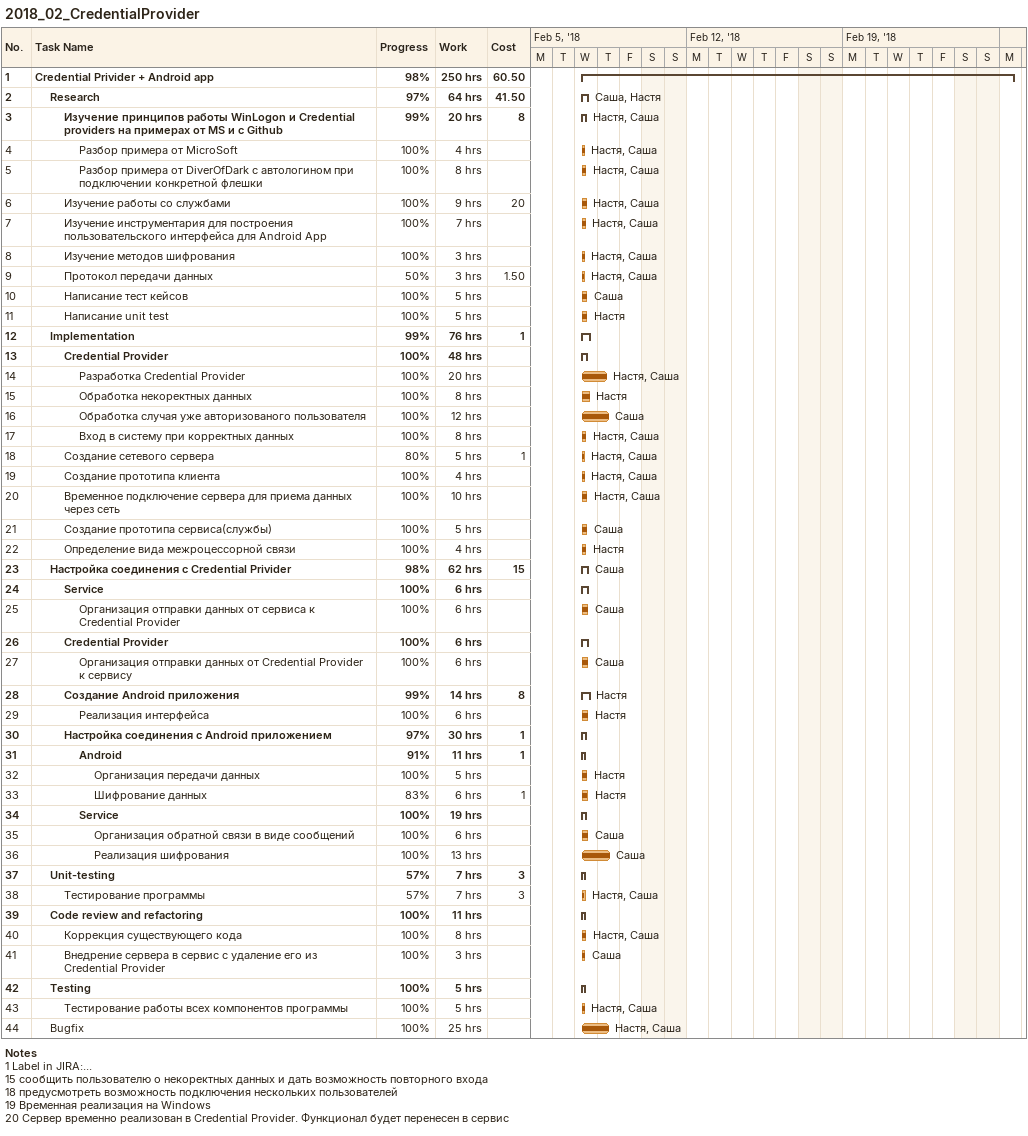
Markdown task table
2018_02_CredentialProvider

| ID | Level | Task | Start | Finish | Resources | % complete | Work (h) | Cost |
|---|---|---|---|---|---|---|---|---|
| 1 | 1 | **Credential Privider + Android app** | 2018-02-07 | 2018-02-26 |  | 98 | 250 | 60.50 |
| 2 | 2 | **Research** | 2018-02-07 | 2018-02-07 | Саша, Настя | 97 | 64 | 41.50 |
| 3 | 3 | **Изучение принципов работы WinLogon и Credential providers на примерах от MS и с Github** | 2018-02-07 | 2018-02-07 | Настя, Саша | 99 | 20 | 8 |
| 4 | 4 | Разбор примера от MicroSoft | 2018-02-07 | 2018-02-07 | Настя, Саша | 100 | 4 |  |
| 5 | 4 | Разбор примера от DiverOfDark с автологином при подключении конкретной флешки | 2018-02-07 | 2018-02-07 | Настя, Саша | 100 | 8 |  |
| 6 | 3 | Изучение работы со службами | 2018-02-07 | 2018-02-07 | Настя, Саша | 100 | 9 | 20 |
| 7 | 3 | Изучение инструментария для построения пользовательского интерфейса для Android App | 2018-02-07 | 2018-02-07 | Настя, Саша | 100 | 7 |  |
| 8 | 3 | Изучение методов шифрования | 2018-02-07 | 2018-02-07 | Настя, Саша | 100 | 3 |  |
| 9 | 3 | Протокол передачи данных | 2018-02-07 | 2018-02-07 | Настя, Саша | 50 | 3 | 1.50 |
| 10 | 3 | Написание тест кейсов | 2018-02-07 | 2018-02-07 | Саша | 100 | 5 |  |
| 11 | 3 | Написание unit test | 2018-02-07 | 2018-02-07 | Настя | 100 | 5 |  |
| 12 | 2 | **Implementation** | 2018-02-07 | 2018-02-07 |  | 99 | 76 | 1 |
| 13 | 3 | **Credential Provider** | 2018-02-07 | 2018-02-07 |  | 100 | 48 |  |
| 14 | 4 | Разработка Credential Provider | 2018-02-07 | 2018-02-08 | Настя, Саша | 100 | 20 |  |
| 15 | 4 | Обработка некоректных данных | 2018-02-07 | 2018-02-07 | Настя | 100 | 8 |  |
| 16 | 4 | Обработка случая уже авторизованого пользователя | 2018-02-07 | 2018-02-08 | Саша | 100 | 12 |  |
| 17 | 4 | Вход в систему при корректных данных | 2018-02-07 | 2018-02-07 | Настя, Саша | 100 | 8 |  |
| 18 | 3 | Создание сетевого сервера | 2018-02-07 | 2018-02-07 | Настя, Саша | 80 | 5 | 1 |
| 19 | 3 | Создание прототипа клиента | 2018-02-07 | 2018-02-07 | Настя, Саша | 100 | 4 |  |
| 20 | 3 | Временное подключение сервера для приема данных через сеть | 2018-02-07 | 2018-02-07 | Настя, Саша | 100 | 10 |  |
| 21 | 3 | Создание прототипа сервиса(службы) | 2018-02-07 | 2018-02-07 | Саша | 100 | 5 |  |
| 22 | 3 | Определение вида межроцессорной связи | 2018-02-07 | 2018-02-07 | Настя | 100 | 4 |  |
| 23 | 2 | **Настройка соединения с Credential Privider** | 2018-02-07 | 2018-02-07 | Саша | 98 | 62 | 15 |
| 24 | 3 | **Service** | 2018-02-07 | 2018-02-07 |  | 100 | 6 |  |
| 25 | 4 | Организация отправки данных от сервиса к Credential Provider | 2018-02-07 | 2018-02-07 | Саша | 100 | 6 |  |
| 26 | 3 | **Credential Provider** | 2018-02-07 | 2018-02-07 |  | 100 | 6 |  |
| 27 | 4 | Организация отправки данных от Credential Provider к сервису | 2018-02-07 | 2018-02-07 | Саша | 100 | 6 |  |
| 28 | 3 | **Создание Android приложения** | 2018-02-07 | 2018-02-07 | Настя | 99 | 14 | 8 |
| 29 | 4 | Реализация интерфейса | 2018-02-07 | 2018-02-07 | Настя | 100 | 6 |  |
| 30 | 3 | **Настройка соединения с Android приложением** | 2018-02-07 | 2018-02-07 |  | 97 | 30 | 1 |
| 31 | 4 | **Android** | 2018-02-07 | 2018-02-07 |  | 91 | 11 | 1 |
| 32 | 5 | Организация передачи данных | 2018-02-07 | 2018-02-07 | Настя | 100 | 5 |  |
| 33 | 5 | Шифрование данных | 2018-02-07 | 2018-02-07 | Настя | 83 | 6 | 1 |
| 34 | 4 | **Service** | 2018-02-07 | 2018-02-07 |  | 100 | 19 |  |
| 35 | 5 | Организация обратной связи в виде сообщений | 2018-02-07 | 2018-02-07 | Саша | 100 | 6 |  |
| 36 | 5 | Реализация шифрования | 2018-02-07 | 2018-02-08 | Саша | 100 | 13 |  |
| 37 | 2 | **Unit-testing** | 2018-02-07 | 2018-02-07 |  | 57 | 7 | 3 |
| 38 | 3 | Тестирование программы | 2018-02-07 | 2018-02-07 | Настя, Саша | 57 | 7 | 3 |
| 39 | 2 | **Code review and refactoring** | 2018-02-07 | 2018-02-07 |  | 100 | 11 |  |
| 40 | 3 | Коррекция существующего кода | 2018-02-07 | 2018-02-07 | Настя, Саша | 100 | 8 |  |
| 41 | 3 | Внедрение сервера в сервис с удаление его из Credential Provider | 2018-02-07 | 2018-02-07 | Саша | 100 | 3 |  |
| 42 | 2 | **Testing** | 2018-02-07 | 2018-02-07 |  | 100 | 5 |  |
| 43 | 3 | Тестирование работы всех компонентов программы | 2018-02-07 | 2018-02-07 | Настя, Саша | 100 | 5 |  |
| 44 | 2 | Bugfix | 2018-02-07 | 2018-02-08 | Настя, Саша | 100 | 25 |  |

Notes
- 1: Label in JIRA:...
- 15: сообщить пользователю о некоректных данных и дать возможность повторного входа
- 18: предусмотреть возможность подключения нескольких пользователей
- 19: Временная реализация на Windows
- 20: Сервер временно реализован в Credential Provider. Функционал будет перенесен в сервис
